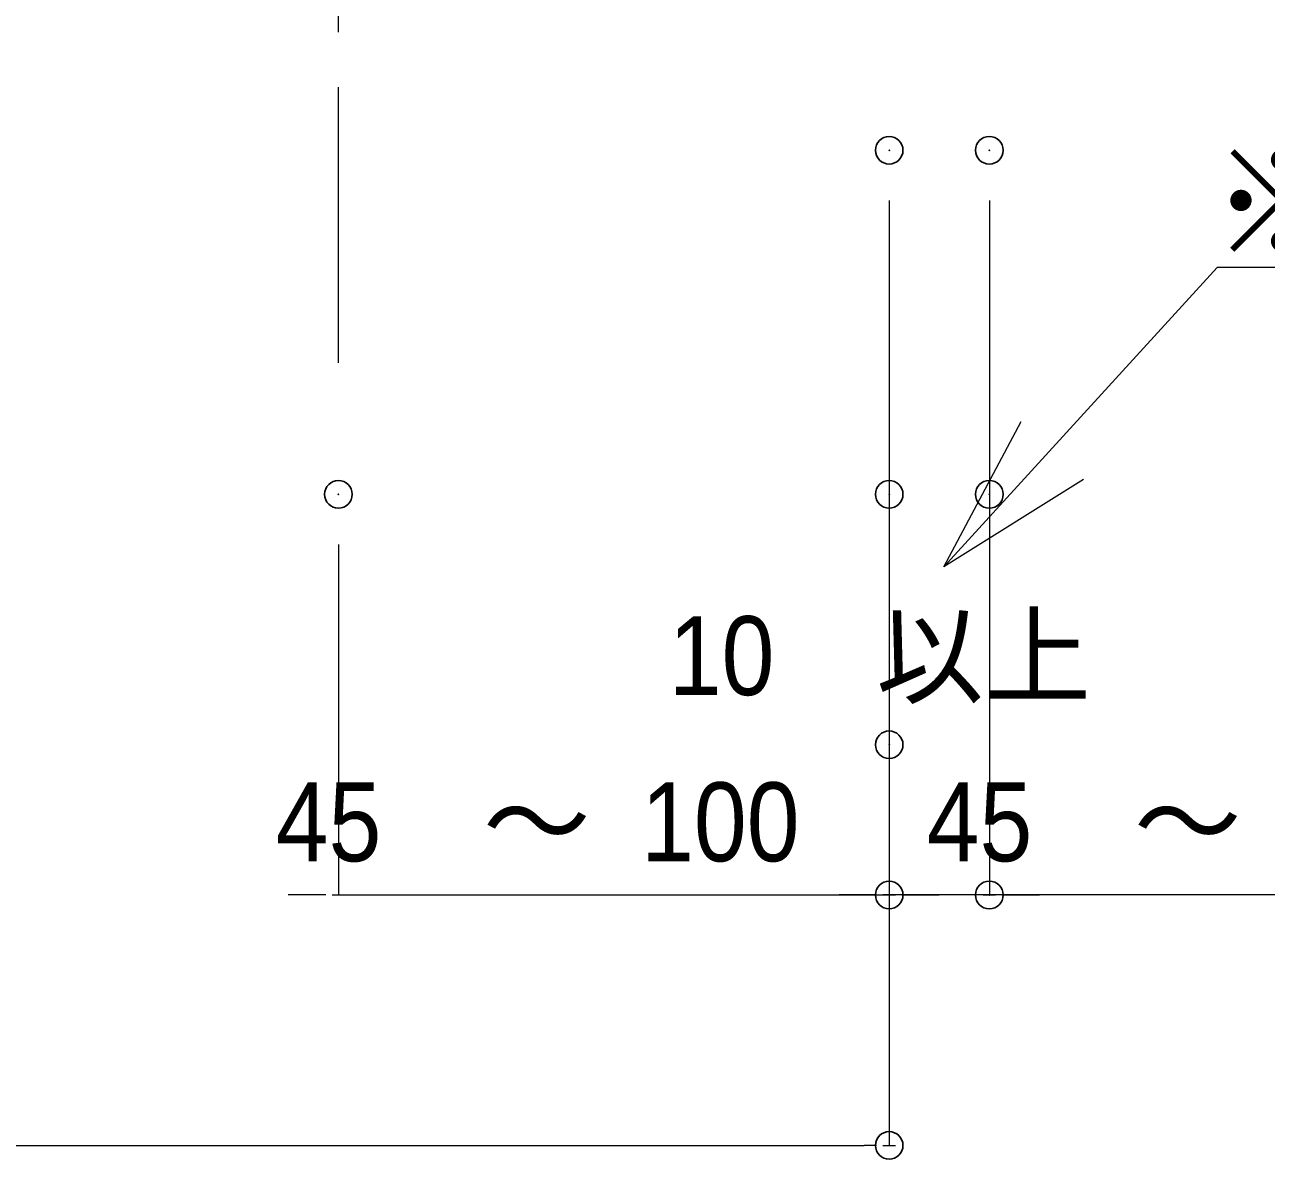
# Model space of a CAD drawing. Units: millimetres, scale not verified. Extents: x -1200 to 1200, y -500 to 500.
# Drawn here: x 1000.43 to 1025.22, y -426.02 to -403.37 of the extents above; entities that cross this region are included whole.
import ezdxf
from ezdxf.enums import TextEntityAlignment as Align

# ---------------------------------------------------------------- set-up
doc = ezdxf.new("R2010")
doc.units = ezdxf.units.MM
doc.header["$LTSCALE"] = 1.1
doc.header["$PDMODE"] = 32
doc.header["$PDSIZE"] = 0.55
doc.linetypes.add('CHAIN1', pattern=[8, 5, -1, 1, -1])
for name, color, linetype, lineweight in [('0-0_一般', 7, 'Continuous', 9), ('0-1_0', 7, 'Continuous', 9), ('0-3_寸法', 7, 'Continuous', 9), ('0-B_文字', 7, 'Continuous', 9)]:
    doc.layers.add(name, color=color, linetype=linetype, lineweight=lineweight)
doc.layers.add('0-A_Defpoints', color=7, linetype='Continuous')
doc.styles.add('Osaka', font='')
doc.styles.add('ＭＳ ゴシック', font='')
doc.styles.get('Osaka').set_extended_font_data('Osaka')
doc.styles.get('ＭＳ ゴシック').set_extended_font_data('MS Gothic')

# ---------------------------------------------------------------- blocks, each defined once
blk = doc.blocks.new('_DOT')
at = {"layer": '0-1_0'}
for p, q in [((-2.5, 0), (-5, 0)), ((-1.25, 0), (1.25, 0))]:
    blk.add_line(p, q, dxfattribs=at)

msp = doc.modelspace()

# ---------------------------------------------------------------- linework, layer by layer
at = {"layer": '0-0_一般', "linetype": 'CHAIN1'}
msp.add_line((1006.696, -410.119), (1006.696, -380.919), dxfattribs=at)
at = {"layer": '0-3_寸法'}
for p, q in [((1017.696, -406.876), (1017.696, -420.746)), ((1019.696, -406.876), (1019.696, -420.746)), ((1006.696, -413.746), (1006.696, -420.746)), ((1017.696, -413.746), (1017.696, -420.746)), ((1019.696, -413.746), (1019.696, -420.746)), ((1017.696, -418.746), (1017.696, -425.746)), ((1006.195, -420.746), (1005.694, -420.746)), ((1006.696, -420.746), (1017.696, -420.746)), ((1017.195, -420.746), (1016.694, -420.746)), ((1019.696, -420.746), (1017.696, -420.746)), ((1018.196, -420.746), (1018.697, -420.746)), ((1019.195, -420.746), (1018.694, -420.746)), ((1030.696, -420.746), (1019.696, -420.746)), ((1020.196, -420.746), (1020.697, -420.746)), ((842.196, -425.746), (1017.195, -425.746))]:
    msp.add_line(p, q, dxfattribs=at)
at = {"layer": '0-A_Defpoints'}
for p in [(1017.696, -405.876), (1019.696, -405.876), (1006.696, -412.746), (1017.696, -412.746), (1019.696, -412.746), (1017.696, -417.746), (1017.696, -420.746), (1019.696, -420.746), (1017.696, -425.746)]:
    msp.add_point(p, dxfattribs=at)
at = {"layer": '0-B_文字'}
for points in [[(1058.109, -408.22), (1024.243, -408.22), (1018.79, -414.195)], [(1021.577, -412.453), (1018.79, -414.195), (1020.333, -411.293)]]:
    msp.add_lwpolyline(points, dxfattribs=at)

# ---------------------------------------------------------------- block references
at = {"layer": '0-3_寸法', "xscale": 0.1001489, "yscale": 0.1001489}
for p in [(1006.696, -420.746), (1017.696, -420.746), (1019.696, -420.746), (1017.696, -425.746)]:
    msp.add_blockref('_DOT', p, dxfattribs=at)
at = {"layer": '0-3_寸法', "xscale": 0.1001489, "yscale": 0.1001489, "rotation": 180}
for p in [(1017.696, -420.746), (1019.696, -420.746)]:
    msp.add_blockref('_DOT', p, dxfattribs=at)

# ---------------------------------------------------------------- texts
at = {"layer": '0-3_寸法', "style": 'Osaka'}
for s, p in [('以上', (1017.431, -417.228)), ('～', (1009.582, -420.546)), ('～', (1022.582, -420.546))]:
    msp.add_text(s, height=1.576, dxfattribs=at).set_placement(p, align=Align.BOTTOM_LEFT)
at = {"layer": '0-3_寸法', "style": 'Osaka', "width": 0.9}
for s, p in [('10', (1013.294, -417.228)), ('100', (1012.741, -420.546)), ('45', (1005.445, -420.546)), ('45', (1018.445, -420.546))]:
    msp.add_text(s, height=1.576, dxfattribs=at).set_placement(p, align=Align.BOTTOM_LEFT)
at = {"layer": '0-B_文字', "style": 'ＭＳ ゴシック'}
msp.add_text('※ルーバー材2m以下の場合', height=2.089, dxfattribs=at).set_placement((1024.109, -408.587), align=Align.BOTTOM_LEFT)

doc.saveas('drawing.dxf')
